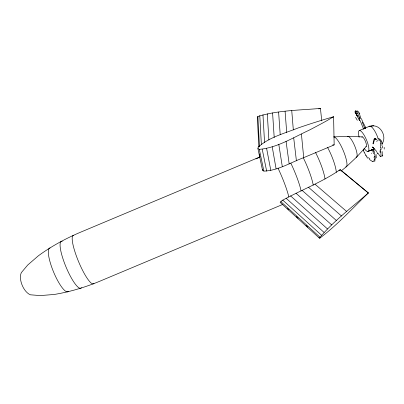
<?xml version="1.0" encoding="UTF-8"?>
<svg xmlns="http://www.w3.org/2000/svg" width="404" height="404" viewBox="0 0 404 404"><rect width="100%" height="100%" fill="white"/><g stroke="black" fill="none" stroke-linecap="round" stroke-linejoin="round"><path stroke-width="0.61" d="M281.775 200.849L280.179 202.424L319.347 238.082L319.928 238.077C337.497 224.725 352.636 208.333 368.352 192.935L340.183 169.629C322.271 182.088 301.662 189.759 282.643 200.222M374.124 159.848L373.922 160.883A3.136 1.727 48.1 0 1 372.498 161.575M374.861 159.423L374.755 160.014M382.346 155.631L382.3 153.389M381.068 156.156L380.831 151.798M372.362 147.026L375.856 150.48A26.735 8.07 70 0 1 376.185 150.874L376.836 151.662M262.549 170.316L257.919 148.591L258.186 147.127C269.266 137.143 284.502 133.431 298.076 127.987C309.817 123.932 321.66 120.17 333.598 116.726L334.164 144.925L303.298 157.812C290.693 162.504 278.376 170.321 264.665 171.089C263.761 171.155 262.105 170.594 262.706 169.443M373.377 143.9L374.508 139.289M372.912 143.773L374.094 139.153A1.071 1 -60.8 0 1 376.053 139.173M365.125 128.411L363.161 129.012M374.094 139.153C374.518 139.395 375.473 138.072 375.836 139.178M382.063 143.895C387.239 136.552 380.492 124.068 371.215 126.033M375.094 160.646L374.634 161.438M319.347 238.082C333.532 221.028 351.717 207.58 368.352 192.935M365.519 128.245L364.706 128.184L363.822 128.745M258.888 147.041L257.308 117.205L257.868 116.488C277.997 110.206 299.546 110.287 320.433 108.413L321.756 120.857M366.266 146.495L356.681 157.015L346.445 166.665L341.067 171.028M338.966 170.766L340.183 169.715L368.347 193.016M364.494 148.621L363.741 149.248L363.635 150.253M282.396 200.399L282.022 200.672M355.353 110.55L355.879 110.327M363.226 129.028L363.398 128.603L360.994 122.654A28.063 5.914 67.1 0 1 360.711 121.973L360.211 120.624M257.919 148.591L259.302 149.364C277.124 147.758 292.935 137.683 308.893 130.315A448.112 277.432 -20.5 0 0 326.907 120.69L333.598 116.726M255.919 158.908L259.797 157.201M359.439 130.492L363.095 128.952M364.984 128.174L369.604 126.2L373.745 125.77M260.247 156.792L80.356 232.285C65.534 238.582 51.293 246.304 38.309 255.853L27.724 265.014L21.291 272.67C18.286 279.406 23.589 292.006 30.371 294.799L40.279 295.587L54.192 294.466C70.109 291.88 85.613 287.143 100.485 280.942L282.553 204.52M368.362 151.303L374.432 148.788L367.802 151.54M372.352 147.258L372.811 147.349M318.711 108.878L320.433 108.413M332.644 144.965L334.078 144.778M374.513 139.279L376.897 139.299M362.469 136.911L347.834 136.34L333.724 136.906A16.231 3.666 67.1 0 1 343.738 151.768A16.231 3.666 67.1 0 1 345.748 166.928M355.646 111.322L356.641 111.827M364.57 127.977L365.479 128.235M356.909 110.777L357.838 111.277M363.504 128.644L363.363 128.573M377.952 138.688L379.194 138.91M372.483 161.534L369.402 159.464M379.467 138.991L380.674 139.582M380.411 156.59L377.78 153.035M257.308 117.205L257.762 117.503M314.999 184.199L346.657 211.484M308.56 187.34L341.511 216.019M302.182 190.441L336.456 220.564M296.036 193.279L331.714 224.927M290.592 195.91L327.508 228.932M286.098 198.223L324.028 232.396M282.77 200.132L321.443 235.158M280.775 201.556L319.857 237.082M287.476 208.555L288.87 209.822M296.284 216.569L298.142 218.256M306.02 225.427L307.873 227.114M318.998 237.234L319.928 238.077M379.674 140.314L380.169 140.94M381.169 140.592L381.452 140.94A4.798 1.495 -87.8 0 1 381.699 141.481M355.621 112.63L355.071 111.928L357.338 116.084L354.99 111.736M366.963 156.772L366.191 155.727M365.817 155.186L364.277 152.409M355.071 111.928L359.504 120.624M360.681 118.109L360.903 118.498M363.034 122.367L365.797 127.78M358.994 113.004L359.393 113.872A4.237 1.101 67.5 0 1 359.661 114.549L360.812 118.236M357.803 113.595L359.575 118.756M364.681 128.129L362.277 122.215M373.483 150.258L373.761 151.354M372.448 149.303L373.478 153.717M373.958 150.49L375.134 156.383L375.306 159.206M259.302 149.364L263.863 171.084M262.246 149.323L266.655 171.109M266.615 148.455L270.796 170.362M272.215 146.783L276.089 168.847M278.79 144.369L282.305 166.66M286.052 141.334L289.168 163.898M374.72 156.222L374.786 156.747M293.698 137.845L296.415 160.858M374.028 157.136L374.064 157.484M301.419 134.103L303.717 157.641M382.25 152.783L382.144 151.52M291.744 110.635L293.329 129.926M285.088 111.322L286.709 132.512M278.603 112.09L280.204 134.598M272.584 112.933L274.2 137.471M267.291 113.832L268.892 139.905M262.964 114.756L264.559 142.4M259.777 115.66L261.353 144.273M257.868 116.488L259.479 146.677M259.252 153.879L259.449 157.611M380.674 143.375L380.659 147.94M369.019 126.755A11.363 3.212 67 0 1 378.129 138.527M359.136 137.133A11.363 3.02 67 0 1 361.721 131.85A11.363 3.02 67 0 1 368.751 147.42A11.363 3.02 67 0 1 364.226 148.404M376.033 154.399A50.889 32.896 36.1 0 1 376.245 157.893M374.432 157.651A23.508 13.504 44.8 0 1 374.442 160.024M369.791 158.939A23.806 20.266 -87.6 0 1 368.529 157.555M367.887 158.277A30.83 27.381 -65.3 0 1 366.761 156.964M366.095 155.873A18.594 11.751 72.5 0 1 365.716 155.328M364.206 152.424A3.262 0.995 65.2 0 1 363.57 150.167M364.539 148.243A11.075 3.111 69 0 1 364.418 148.46M374.336 156.56A24.296 13.504 47.1 0 1 374.362 156.732M371.448 153.161A52.136 30.189 44 0 1 371.539 153.505M355.404 112.256A3.176 0.364 57.3 0 1 356.454 113.549M359.797 113.474A24.604 2.323 24.3 0 1 359.065 113.024M356.55 111.943A31.739 2.803 14.2 0 1 357.197 111.953M355.651 111.484A19.008 2.793 44.8 0 1 355.828 111.514M356.676 111.974A3.404 0.778 66 0 1 357.777 113.67M359.752 120.478A11.731 3.454 65.6 0 1 359.075 118.407M362.787 122.094A14.812 3.015 67.2 0 1 361.469 118.655M357.823 111.206A3.414 0.889 67.5 0 1 359.02 112.923M359.121 116.635A25.901 3.974 57.1 0 1 359.626 117.493M355.571 117.347A59.11 14.943 55.3 0 1 357.288 120.306M376.523 141.264A55.737 18.508 -73.5 0 1 378.225 140.587M378.604 139.597A25.331 8.272 -83.6 0 1 379.725 139.976M380.184 140.824A3.368 1.055 -87.3 0 1 380.79 143.289M382.361 147.94A24.796 6.701 -83.8 0 1 382.371 146.192M380.149 152.591A31.573 13.09 -78.8 0 1 379.997 150.758M381.012 156.055A3.505 0.985 69.8 0 1 380.432 156.661M376.932 152.444A11.615 2.767 66.6 0 1 377.785 153.788M372.291 149.96A10.529 0.869 -78 0 1 372.034 150.167M382.376 155.686A3.52 1.01 67.4 0 1 381.911 156.146M382.694 155.267A18.124 0.985 82.9 0 1 382.734 155.899M384.229 149.086A31.078 10.398 -81.6 0 1 384.199 147.354M380.573 151.419A24.316 9.297 -79.6 0 1 380.427 149.116M381.083 149.611A15.902 3.267 -85.2 0 1 381.038 147.632M382.058 143.041A7.449 0.48 -88 0 1 381.947 145.612M381.674 141.607A2.783 0.692 89.8 0 1 381.906 143.162M380.735 140.663A26.235 8.479 -86.1 0 1 380.881 140.799M373.498 147.42A0.692 0.308 -23.1 0 1 372.948 147.44M372.286 147.056A1.631 0.879 -38.6 0 0 372.296 147.288A1.055 0.631 -23.6 0 0 373.382 147.46M371.685 150.091A10.373 1 -77.4 0 1 371.463 149.222M278.008 168.15A26.366 3.288 67.1 0 1 288.789 196.874M290.814 163.166A26.013 3.772 67.1 0 1 301.106 190.996M303.298 157.812A24.907 4.116 67.1 0 1 313.236 185.148M327.599 147.485A20.094 4.131 67.1 0 1 336.295 172.276M315.554 152.505A22.962 4.257 67.1 0 1 325.003 178.967M347.344 136.623A11.287 2.777 67 0 1 354.54 145.541A11.287 2.777 67 0 1 356.166 157.232M68.478 291.355A23.684 5.636 67.4 0 1 53.929 272.836A23.684 5.636 67.4 0 1 49.995 247.96M81.401 287.759A25.391 5.525 67.4 0 1 65.832 266.529A25.391 5.525 67.4 0 1 62.216 241.274M93.96 283.396A26.245 5.181 67.4 0 1 78.911 262.443A26.245 5.181 67.4 0 1 73.528 235.32M361.787 137.107A5.277 1.404 67 0 1 365.347 141.117A5.277 1.404 67 0 1 365.847 146.596"/></g></svg>
